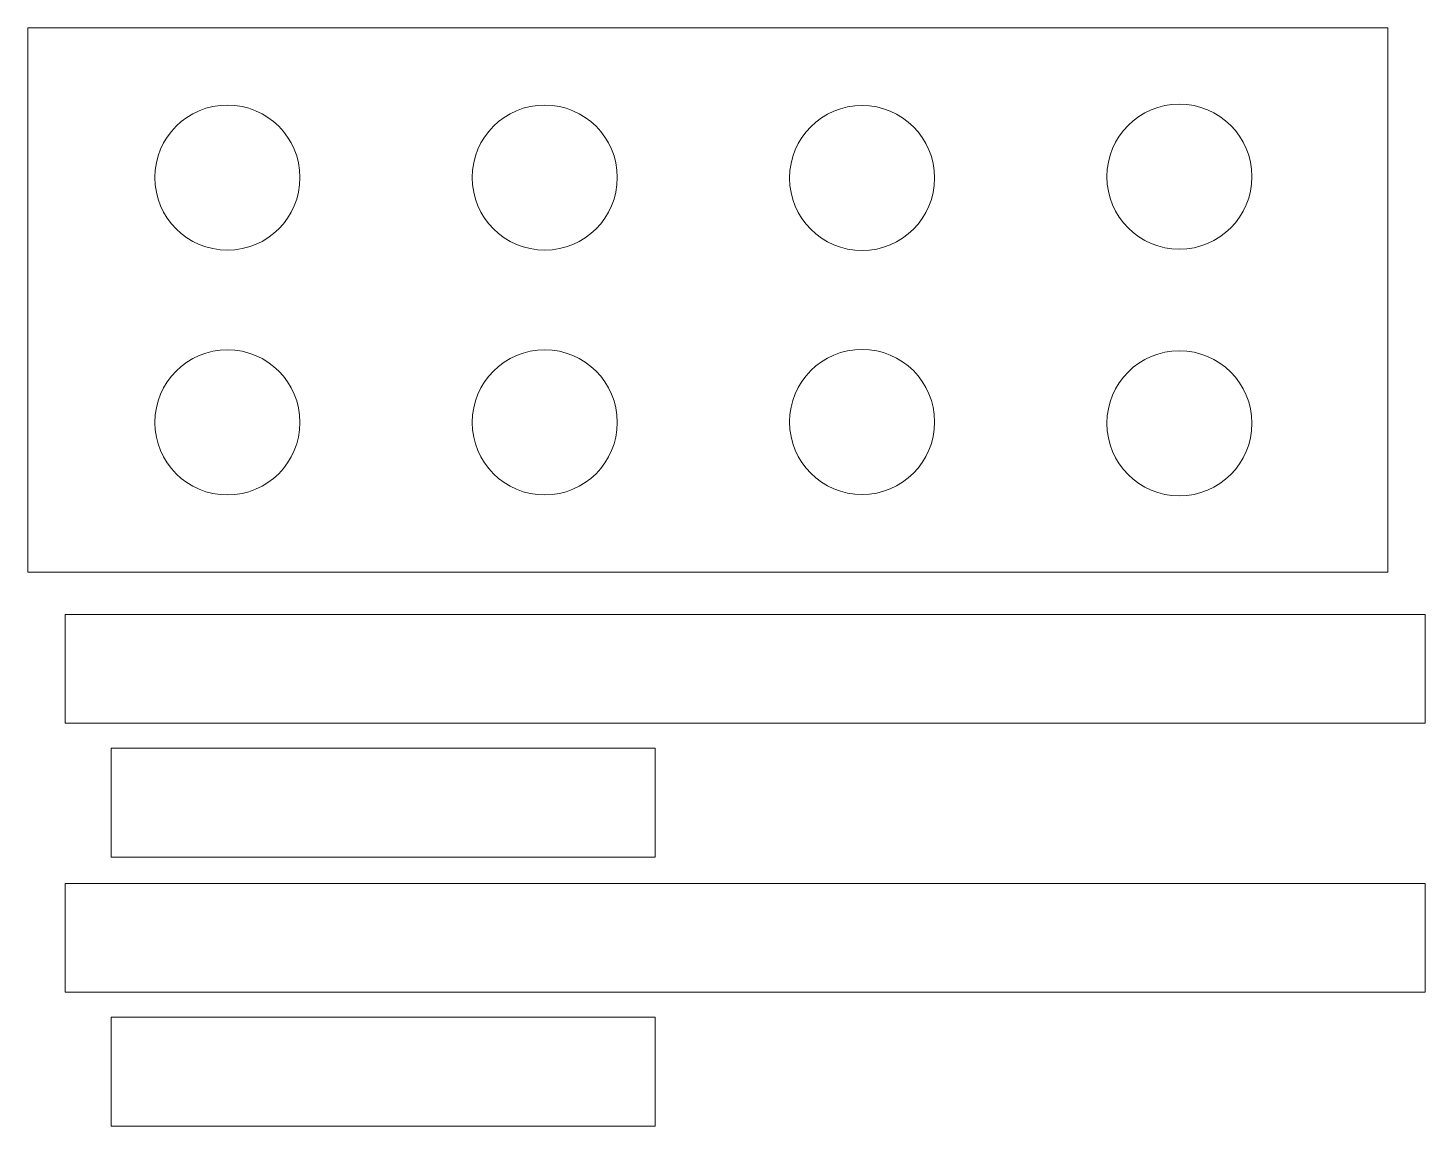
# Model space of a CAD drawing. Header units: millimetres. Extents: x 3 to 157, y 375 to 496.
import ezdxf

# ---------------------------------------------------------------- set-up
doc = ezdxf.new("R2010")
doc.units = ezdxf.units.MM

msp = doc.modelspace()

# ---------------------------------------------------------------- linework, layer by layer
at = {"color": 7, "linetype": 'Continuous', "lineweight": 18}
for p, q in [((3.36, 496.25), (3.36, 436.25)), ((153.36, 496.25), (3.36, 496.25)), ((153.36, 436.25), (153.36, 496.25)), ((3.36, 436.25), (153.36, 436.25)), ((7.45, 431.58), (7.45, 419.58)), ((157.45, 431.58), (7.45, 431.58)), ((157.45, 419.58), (157.45, 431.58)), ((7.45, 419.58), (157.45, 419.58)), ((12.53, 416.82), (12.53, 404.82)), ((72.53, 416.82), (12.53, 416.82)), ((72.53, 404.82), (72.53, 416.82)), ((12.53, 404.82), (72.53, 404.82)), ((7.45, 401.91), (7.45, 389.91)), ((157.45, 401.91), (7.45, 401.91)), ((157.45, 389.91), (157.45, 401.91)), ((7.45, 389.91), (157.45, 389.91)), ((12.53, 387.15), (12.53, 375.15)), ((72.53, 387.15), (12.53, 387.15)), ((72.53, 375.15), (72.53, 387.15)), ((12.53, 375.15), (72.53, 375.15))]:
    msp.add_line(p, q, dxfattribs=at)
for centre in [(25.36, 479.75), (60.36, 479.75), (95.36, 479.7), (130.36, 479.85), (95.36, 452.8), (25.36, 452.75), (60.36, 452.75), (130.36, 452.65)]:
    msp.add_circle(centre, 8, dxfattribs=at)

doc.saveas('drawing.dxf')
